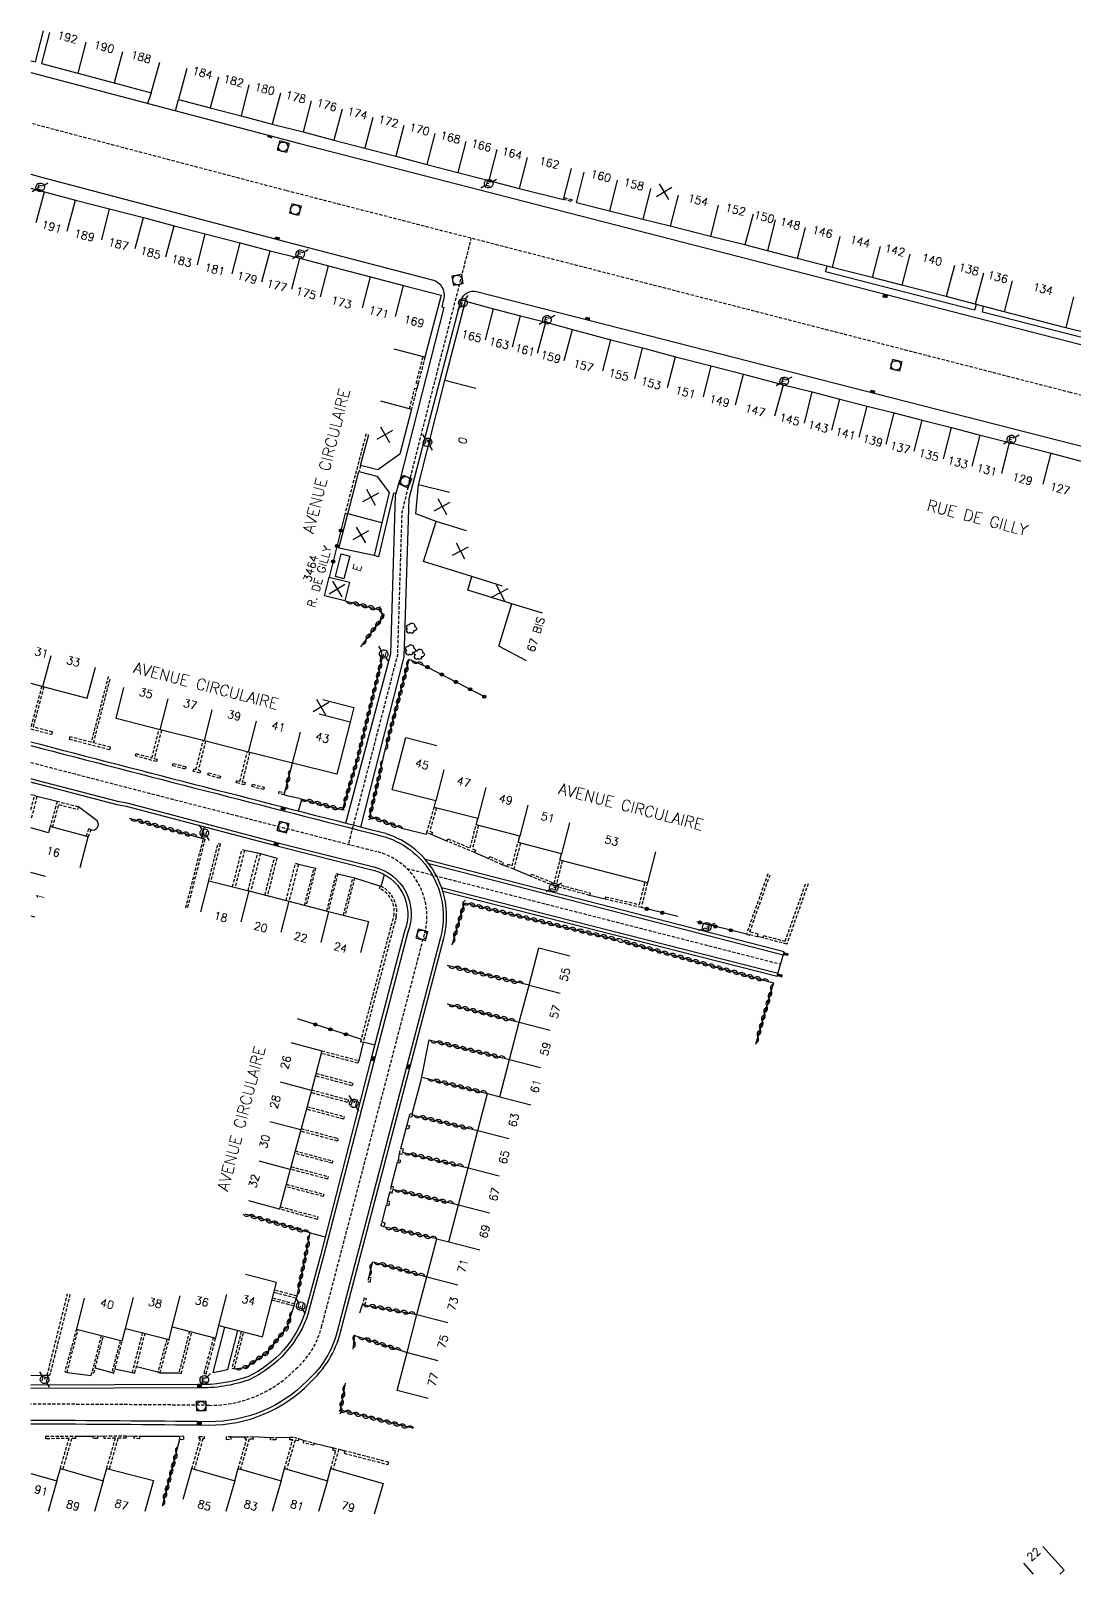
# Model space of a CAD drawing. Header units: millimetres. Extents: x 159999 to 161001, y 122000 to 123000.
# Drawn here: x 160000 to 160163, y 122000 to 122241 of the extents above; entities that cross this region are included whole.
import ezdxf
from ezdxf.enums import TextEntityAlignment as Align

# ---------------------------------------------------------------- set-up
doc = ezdxf.new("R2010")
doc.units = ezdxf.units.MM
doc.linetypes.add('DASHED', pattern=[0.75, 0.5, -0.25])
doc.layers.get('0').update_dxf_attribs({"linetype": 'CONTINUOUS'})
for name, color, linetype in [('W0001', 6, 'DASHED'), ('W0008', 7, 'CONTINUOUS'), ('W0100', 7, 'CONTINUOUS'), ('W0112', 1, 'DASHED'), ('W0300', 7, 'CONTINUOUS'), ('W0310', 3, 'CONTINUOUS'), ('W0322', 7, 'CONTINUOUS'), ('W0334', 7, 'CONTINUOUS'), ('W0400', 7, 'CONTINUOUS'), ('W0420', 7, 'CONTINUOUS'), ('W0471', 7, 'CONTINUOUS'), ('W0984', 7, 'CONTINUOUS'), ('W0989', 7, 'CONTINUOUS'), ('W0991', 7, 'CONTINUOUS'), ('W1102', 7, 'CONTINUOUS')]:
    doc.layers.add(name, color=color, linetype=linetype)
doc.styles.get("Standard").update_dxf_attribs({"font": 'romans.shx', "width": 0.85})

# ---------------------------------------------------------------- blocks, each defined once
blk = doc.blocks.new('t310o')
at = {"color": 0, "linetype": 'Continuous'}
for centre, start, end in [((-0.5, 0.38), 216.8699, 323.1304), ((0.5, -0.37), 36.8699, 143.1303)]:
    blk.add_arc(centre, 0.625, start, end, dxfattribs=at)
blk = doc.blocks.new('t322o')
at = {"color": 0, "linetype": 'Continuous'}
for radius in [0.25, 0.15]:
    blk.add_circle((0, 0), radius, dxfattribs=at)
blk = doc.blocks.new('t991o')
at = {"color": 0, "linetype": 'Continuous'}
for p, q in [((-1, 1), (1, -1)), ((-1, -1), (1, 1))]:
    blk.add_line(p, q, dxfattribs=at)
blk = doc.blocks.new('T471')
for p, q in [((-0.333334, 0.333334), (-0.333334, -0.333334)), ((-0.333334, 0.333334), (0.333334, 0.333334)), ((-0.333334, 0), (0, 0)), ((0.500001, 0.500001), (1.000002, 1.000002)), ((-0.500001, -0.500001), (-1.000002, -1.000002)), ((-0.333334, -0.333334), (0.333334, -0.333334))]:
    blk.add_line(p, q)
blk.add_ellipse((0, 0), major_axis=(0.471405, 0.471405), ratio=1, start_param=5.4977871438, end_param=11.780972451)
blk = doc.blocks.new('T400')
for p, q in [((-0.15, 0.3), (0.15, 0.3)), ((-0.15, -0.25), (-0.15, 0.3)), ((-0.15, 0.15), (0.15, 0.15)), ((-0.15, 0), (0.15, 0)), ((0.15, 0.3), (0.15, -0.25)), ((-0.15, -0.15), (0.15, -0.15)), ((-0.15, -0.25), (-0.15, -0.3)), ((-0.15, -0.3), (0.15, -0.3)), ((0.15, -0.3), (0.15, -0.25))]:
    blk.add_line(p, q)
blk = doc.blocks.new('T420')
for p, q in [((0.75, 0.75), (-0.75, 0.75)), ((-0.75, 0.75), (-0.75, -0.75)), ((0.75, 0.75), (0.75, -0.75)), ((0.75, -0.75), (-0.75, -0.75))]:
    blk.add_line(p, q)
blk.add_ellipse((0, 0), major_axis=(-0.53, 0.53), ratio=1, start_param=3.926991, end_param=10.210176)
blk = doc.blocks.new('T300')
for p, q in [((-0.8, 0.51), (-0.86, 0.34)), ((-0.86, 0.34), (-0.86, 0.17)), ((-0.86, 0.17), (-0.74, 0.06)), ((-0.69, 0.63), (-0.8, 0.51)), ((-0.8, -0.06), (-0.74, 0.06)), ((-0.74, 0.06), (-0.69, 0.11)), ((-0.57, 0.69), (-0.69, 0.63)), ((-0.46, 0.69), (-0.57, 0.69)), ((-0.29, 0.63), (-0.46, 0.69)), ((-0.29, 0.63), (-0.17, 0.74)), ((-0.23, 0.57), (-0.29, 0.63)), ((-0.17, 0.74), (-0.06, 0.8)), ((-0.06, 0.8), (0.06, 0.8)), ((0.06, 0.8), (0.23, 0.74)), ((0.23, 0.74), (0.34, 0.63)), ((0.34, 0.63), (0.4, 0.51)), ((0.46, 0.46), (0.34, 0.46)), ((0.4, 0.51), (0.4, 0.46)), ((0.57, 0.4), (0.46, 0.46)), ((0.57, 0.4), (0.69, 0.29)), ((0.69, 0.29), (0.74, 0.17)), ((0.74, 0.06), (0.69, -0.17)), ((0.74, 0.17), (0.74, 0.06)), ((-0.8, -0.17), (-0.8, -0.06)), ((-0.8, -0.23), (-0.8, -0.17)), ((-0.74, -0.34), (-0.8, -0.23)), ((-0.69, -0.4), (-0.74, -0.34)), ((-0.51, -0.46), (-0.69, -0.4)), ((-0.4, -0.46), (-0.51, -0.46)), ((-0.4, -0.46), (-0.34, -0.46)), ((-0.34, -0.46), (-0.34, -0.4)), ((-0.34, -0.51), (-0.34, -0.46)), ((-0.29, -0.63), (-0.34, -0.51)), ((-0.17, -0.74), (-0.29, -0.63)), ((-0.06, -0.8), (-0.17, -0.74)), ((0.06, -0.8), (-0.06, -0.8)), ((0.17, -0.74), (0.06, -0.8)), ((0.23, -0.69), (0.17, -0.74)), ((0.29, -0.46), (0.23, -0.46)), ((0.29, -0.63), (0.23, -0.69)), ((0.46, -0.4), (0.29, -0.46)), ((0.34, -0.51), (0.29, -0.63)), ((0.34, -0.51), (0.34, -0.46)), ((0.57, -0.34), (0.46, -0.4)), ((0.63, -0.29), (0.57, -0.34)), ((0.69, -0.17), (0.63, -0.29))]:
    blk.add_line(p, q)

msp = doc.modelspace()

# ---------------------------------------------------------------- linework, layer by layer
at = {"layer": 'W0001'}
for points in [[(160559.73, 122000), (160538.55, 122030.85, 0.083942), (160485.17, 122085.96, 0.102373), (160423.62, 122116.3), (160381.64, 122127.2), (160319.08, 122144.5), (160270.88, 122156.8, -0.101649), (160261.67, 122161.12, 0.098379), (160252.46, 122165.51), (160241.29, 122168.35, 0.095436), (160231.1, 122168.95, -0.0979), (160220.91, 122169.6), (160162.45, 122184.55), (160039.89, 122216.09), (160000, 122226.59)], [(160000, 122026.55, -0.001812), (160027.85, 122026.36, 0.204853), (160041.42, 122032.05, 0.149758), (160045.42, 122038.55), (160061.55, 122100.09, 0.41543), (160054.05, 122112.87, -0.001216), (160000, 122126.78, -0.000492)]]:
    msp.add_lwpolyline(points, format="xyb", dxfattribs=at)
at = {"layer": 'W0001', "flags": 128}
for points in [[(160059.12, 122170.52), (160065.98, 122197.47), (160068.83, 122208.64)], [(160059.12, 122170.52), (160057.97, 122165.82), (160057.28, 122143.54), (160049.61, 122114)], [(160058.74, 122110.23), (160117.17, 122095.28)]]:
    msp.add_lwpolyline(points, dxfattribs=at)
at = {"layer": 'W0008'}
for points in [[(160000, 122234.53), (160041.82, 122223.52), (160172.38, 122189.93), (160172.28, 122189.62), (160181.43, 122187.25), (160210.34, 122179.93), (160210.41, 122180.21), (160222.49, 122177.12), (160225.86, 122175.14), (160230.1, 122173.43), (160236.38, 122171.81), (160255.64, 122166.93), (160259.57, 122166.89), (160262.8, 122166.82), (160303.65, 122156.36), (160326.45, 122150.52, 0.157422), (160329.96, 122151.42), (160341.46, 122161.06), (160368.09, 122181.9, -0.035226), (160374.34, 122185.71, 0.043465), (160407.55, 122203.55, 0.105422), (160418.53, 122214.88), (160431.41, 122234.2), (160435.31, 122240.08)], [(160000, 122218.64), (160001.66, 122218.2), (160039.96, 122208.11), (160062.71, 122202.16, -0.425369), (160064.48, 122199.1), (160064.2, 122197.93), (160064.52, 122197.85), (160057.66, 122170.89)], [(160067.9, 122198.83), (160067.28, 122198.98, -0.39772), (160069.65, 122200.36), (160087.6, 122195.77), (160136.9, 122183.15), (160188.67, 122169.92), (160198.81, 122167.31), (160228.28, 122159.81), (160235.46, 122159.76), (160258.88, 122153.57), (160262.39, 122151.88), (160265.44, 122150.31), (160317.18, 122137.07, -0.335966), (160319.02, 122132.83), (160319.11, 122129, -0.116248), (160316.82, 122117.27), (160309.61, 122104.04)], [(160000, 122129.42, 0.001231), (160054.68, 122115.34, -0.415512), (160064.02, 122099.44), (160047.89, 122037.9, -0.148024), (160043.19, 122030.21, -0.203683), (160027.83, 122023.81, 0.001812), (160000, 122024, -0.001886)], [(160000, 122124.26, -0.02297), (160000.66, 122124.07), (160013.53, 122120.74)], [(160013.53, 122120.74), (160015, 122120.45), (160038.79, 122114.19), (160053.61, 122110.47, -0.453837), (160058.9, 122100.26), (160053.54, 122079.81), (160045.74, 122049.65), (160043.36, 122040.78, -0.208585), (160034.09, 122030.36, -0.09107), (160026.09, 122029.08), (160000, 122028.98)]]:
    msp.add_lwpolyline(points, format="xyb", dxfattribs=at)
for points in [[(160051.56, 122116.67), (160058.33, 122143.29), (160059.1, 122168.02), (160067.21, 122198.88)], [(160049.2, 122117.27), (160056.23, 122143.78), (160056.98, 122168.49), (160057.66, 122170.89)], [(160117.58, 122096.68), (160062.19, 122110.94)], [(160064.19, 122107.24), (160116.76, 122093.87)]]:
    msp.add_lwpolyline(points, dxfattribs=at)
at = {"layer": 'W0100'}
for points in [[(160000, 122236.39), (160000.72, 122236.21), (160001.98, 122241.05)], [(160002.92, 122240.79), (160001.64, 122235.96), (160007.32, 122234.46), (160013.02, 122232.95), (160018.81, 122231.35), (160020.14, 122236.16)], [(160024.36, 122235.15), (160023.07, 122230.32), (160028.02, 122229), (160032.85, 122227.78), (160037.72, 122226.48), (160042.56, 122225.26), (160047.37, 122223.98), (160052.17, 122222.7), (160057.06, 122221.45), (160061.9, 122220.19), (160066.72, 122218.93), (160071.58, 122217.68), (160076.32, 122216.45), (160083.24, 122214.71), (160084.46, 122219.56)], [(160171.44, 122204.49), (160176.27, 122203.21), (160173.24, 122191.7), (160169, 122192.93), (160165.31, 122193.78), (160161.72, 122194.67), (160152.1, 122197.15), (160147.54, 122198.38), (160143.05, 122199.57), (160136.11, 122201.34), (160131.49, 122202.5), (160125.21, 122204.09), (160119.75, 122205.49), (160115.1, 122206.67), (160111.59, 122207.6), (160106.19, 122208.95), (160099.91, 122210.54), (160095.64, 122211.58), (160090.42, 122212.88), (160085.27, 122214.2), (160086.46, 122219)], [(160000, 122216.49), (160002.11, 122215.92), (160006.99, 122214.61), (160012.29, 122213.27), (160017.59, 122211.87), (160022.4, 122210.6), (160027.26, 122209.35), (160032.73, 122207.95), (160037.41, 122206.7), (160042.01, 122205.52), (160046.52, 122204.32), (160053.09, 122202.62), (160058.23, 122201.27), (160064.1, 122199.74), (160061.59, 122190.06), (160056.75, 122191.32)], [(160065.43, 122168.92), (160060.58, 122170.15), (160064.7, 122186.43), (160067.9, 122198.83), (160072.3, 122197.64), (160076.5, 122196.56), (160080.46, 122195.53), (160084.64, 122194.38), (160090.64, 122192.79), (160095.58, 122191.55), (160100.76, 122190.15), (160106.32, 122188.75), (160111.36, 122187.45), (160117.59, 122185.75), (160122.07, 122184.65), (160126.43, 122183.53), (160130.67, 122182.43), (160134.9, 122181.36), (160139.26, 122180.23), (160143.85, 122179.07), (160148.33, 122177.92), (160152.95, 122176.73), (160159.42, 122175.08), (160164.72, 122173.69)], [(160054.64, 122183.24), (160059.48, 122181.98), (160057.64, 122174.92)], [(160057.64, 122174.92), (160054.2, 122172.47), (160051.52, 122173.18), (160052.8, 122178.01)], [(160077.46, 122142.63), (160073.11, 122144.94), (160075.17, 122151.56), (160068.26, 122153.7), (160068.91, 122155.82), (160061.38, 122158.16), (160063.32, 122164.43), (160060.14, 122165.6), (160060.58, 122170.15)], [(160000, 122139.15), (160001.88, 122138.65), (160008.8, 122136.81), (160010.08, 122141.64)], [(160045.64, 122136.6), (160050.48, 122135.34), (160049.89, 122133.07), (160047.81, 122124.93), (160040.91, 122126.67), (160034.02, 122128.41), (160027.12, 122130.14), (160020.22, 122131.88), (160013.33, 122133.62), (160014.55, 122138.47)], [(160097.6, 122112.8), (160096.35, 122107.96), (160082.68, 122111.49), (160082.94, 122112.49), (160076.13, 122114.25), (160076.39, 122115.25), (160069.58, 122117.01), (160069.83, 122118), (160063.02, 122119.76), (160063.28, 122120.76), (160056.47, 122122.52), (160058.58, 122130.66), (160063.42, 122129.4)], [(160007.7, 122110.35), (160008.98, 122115.18), (160003.03, 122116.77), (160002.78, 122115.81), (160000, 122116.54)], [(160026.56, 122103.47), (160027.8, 122108.31), (160034.04, 122106.72), (160040.29, 122105.12), (160046.53, 122103.52), (160052.77, 122101.93), (160051.53, 122097.08)], [(160062.07, 122027.43), (160057.24, 122028.69), (160058.78, 122034.62), (160060.33, 122040.54), (160061.88, 122046.46), (160063.42, 122052.39), (160065.32, 122051.89), (160066.83, 122057.69), (160068.34, 122063.48), (160069.86, 122069.28), (160071.37, 122075.07), (160073.3, 122074.57), (160074.81, 122080.38), (160076.33, 122086.2), (160077.85, 122092.01), (160079.37, 122097.83), (160084.21, 122096.56)], [(160040.65, 122083.03), (160045.48, 122081.74), (160043.83, 122075.56), (160042.18, 122069.38), (160040.53, 122063.2), (160038.88, 122057.02), (160034.05, 122058.31)], [(160008.34, 122043.11), (160007.11, 122038.27), (160014.29, 122036.44), (160014.79, 122038.39), (160021.59, 122036.65), (160022.09, 122038.61), (160028.9, 122036.87), (160029.4, 122038.82), (160036.21, 122037.08), (160038.38, 122045.55), (160033.54, 122046.79)], [(160000, 122015.74), (160004.08, 122014.57), (160004.62, 122016.49), (160011.31, 122014.58), (160011.86, 122016.49), (160019.19, 122014.6), (160017.82, 122009.8)], [(160023.79, 122011.7), (160025.17, 122016.5), (160031.85, 122014.59), (160032.4, 122016.51), (160039.09, 122014.59), (160039.64, 122016.51), (160046.33, 122014.59), (160046.87, 122016.51), (160055.03, 122014.18), (160053.66, 122009.37)]]:
    msp.add_lwpolyline(points, dxfattribs=at)
for points in [[(160049.53, 122165.61), (160051.27, 122172.22), (160054.08, 122171.48), (160056.01, 122168.94), (160054.87, 122164.21), (160053.64, 122159.12), (160048.13, 122160.26)], [(160047.59, 122155.84), (160048.49, 122159.35), (160049.82, 122158.98), (160048.92, 122155.46)], [(160046.64, 122155.73), (160049.78, 122154.96), (160049.06, 122152.01), (160045.91, 122152.78)]]:
    msp.add_lwpolyline(points, close=True, dxfattribs=at)
at = {"layer": 'W0100', "flags": 128}
msp.add_lwpolyline([(160160.79, 122000), (160161.47, 122000.61), (160158.14, 122004.34)], dxfattribs=at)
at = {"layer": 'W0112'}
msp.add_line((160051.52, 122173.18), (160051.27, 122172.22), dxfattribs=at)
for points in [[(160083.32, 122215), (160084.53, 122214.7), (160084.45, 122214.41), (160083.24, 122214.71)], [(160061.59, 122190.06), (160060.51, 122185.96), (160060.22, 122186.03), (160061.3, 122190.14)], [(160059.19, 122182.05), (160060.01, 122185.25), (160060.3, 122185.17), (160059.48, 122181.98)], [(160052.38, 122178.12), (160049.11, 122165.72), (160049.53, 122165.61)], [(160001.7, 122138.69), (160000.03, 122132.4), (160000, 122132.41)], [(160000, 122132.01), (160003.28, 122131.17), (160003.37, 122131.54), (160000.4, 122132.31), (160002.07, 122138.6)], [(160012.09, 122140.21), (160009.43, 122129.93), (160006.1, 122130.8), (160006, 122130.43), (160012.35, 122128.79), (160012.44, 122129.15), (160009.8, 122129.84), (160012.43, 122139.98)], [(160020.41, 122131.84), (160019.29, 122127.39), (160019.72, 122127.27), (160019.62, 122126.91), (160016.36, 122127.79), (160016.46, 122128.16), (160018.92, 122127.49), (160020.04, 122131.93)], [(160027.3, 122130.1), (160026.16, 122125.58), (160026.51, 122125.48), (160026.4, 122125.11), (160025.39, 122125.4), (160025.5, 122125.77), (160025.8, 122125.68), (160026.94, 122130.19)], [(160034.2, 122128.36), (160033.04, 122123.76), (160033.47, 122123.65), (160033.37, 122123.28), (160032.1, 122123.61), (160032.2, 122123.98), (160032.67, 122123.86), (160033.83, 122128.45)], [(160000, 122119.43), (160000.6, 122121.6), (160000.96, 122121.46), (160000, 122117.79)], [(160039.56, 122121.71), (160038.73, 122121.87), (160038.8, 122122.24), (160039.66, 122122.08)], [(160003.4, 122116.67), (160004.37, 122120.2), (160007.33, 122119.45), (160007.42, 122119.82), (160004.1, 122120.66), (160003.03, 122116.77)], [(160063.39, 122119.67), (160062.33, 122116.04), (160062.75, 122115.85), (160062.6, 122115.5), (160061.87, 122115.82), (160063.02, 122119.76)], [(160008.98, 122115.18), (160009.4, 122116.27), (160009.05, 122116.4), (160008.63, 122115.32)], [(160069.94, 122116.91), (160069, 122113.28), (160069.48, 122113.08), (160069.33, 122112.73), (160065.02, 122114.5), (160065.17, 122114.85), (160068.65, 122113.42), (160069.58, 122117.01)], [(160024.21, 122104.07), (160026.97, 122114.88), (160027.21, 122114.79), (160024.45, 122104.01)], [(160027.8, 122108.31), (160029.26, 122114.12), (160029.6, 122114.06), (160028.11, 122108.23)], [(160076.5, 122114.15), (160075.46, 122110.13), (160074.38, 122110.53), (160074.51, 122110.89), (160075.19, 122110.63), (160076.13, 122114.25)], [(160031.51, 122107.36), (160033, 122113.17), (160033.4, 122113.08), (160031.91, 122107.26)], [(160033.94, 122106.74), (160035.45, 122112.66), (160035.88, 122112.56), (160034.36, 122106.64)], [(160036.58, 122106.07), (160038.08, 122111.95), (160038.46, 122111.85), (160036.95, 122105.97)], [(160083.05, 122111.39), (160082.12, 122107.8), (160087.39, 122106.39), (160087.29, 122106.02), (160081.85, 122107.48), (160078.07, 122109), (160078.21, 122109.35), (160081.76, 122107.93), (160082.68, 122111.49)], [(160039.88, 122105.22), (160041.37, 122111.05), (160041.81, 122110.88), (160040.34, 122105.11)], [(160042.78, 122104.48), (160044.27, 122110.31), (160044.5, 122110.27), (160043.01, 122104.42)], [(160046.25, 122103.59), (160047.74, 122109.41), (160047.96, 122109.38), (160046.46, 122103.54)], [(160115.16, 122109.37), (160111.81, 122099.95), (160112.33, 122099.76), (160112.35, 122099.92), (160113.57, 122099.58), (160113.67, 122099.95), (160112.34, 122100.31), (160115.52, 122109.24)], [(160048.85, 122102.93), (160050.36, 122108.82), (160050.6, 122108.75), (160049.09, 122102.87)], [(160096.35, 122107.96), (160095.38, 122104.12), (160089.74, 122105.42), (160089.83, 122105.79), (160095.1, 122104.57), (160095.98, 122108.05)], [(160121.46, 122107.83), (160118.12, 122098.4), (160114.42, 122099.37), (160114.52, 122099.74), (160117.88, 122098.86), (160121.11, 122107.95)], [(160045.48, 122081.74), (160051.24, 122080.22), (160051.11, 122079.8), (160045.37, 122081.33)], [(160044.55, 122078.23), (160050.31, 122076.69), (160050.18, 122076.28), (160044.43, 122077.82)], [(160043.85, 122075.63), (160049.63, 122074.08), (160049.49, 122073.67), (160043.74, 122075.21)], [(160043.15, 122073.03), (160048.95, 122071.48), (160048.84, 122071.07), (160043.05, 122072.62)], [(160042.24, 122069.59), (160047.97, 122068.06), (160047.91, 122067.64), (160042.13, 122069.19)], [(160041.31, 122066.11), (160047.15, 122064.54), (160047.07, 122064.18), (160041.21, 122065.75)], [(160040.65, 122063.65), (160046.47, 122062.1), (160046.36, 122061.7), (160040.54, 122063.25)], [(160039.92, 122060.9), (160045.78, 122059.34), (160045.67, 122058.98), (160039.82, 122060.54)], [(160038.98, 122057.39), (160044.87, 122055.81), (160044.76, 122055.4), (160038.88, 122057.02)], [(160037.99, 122044.03), (160041.49, 122043.13), (160041.6, 122043.44), (160038.07, 122044.34)], [(160006.11, 122043.69), (160002.94, 122031.03), (160002.55, 122031.04), (160005.74, 122043.78)], [(160037.68, 122042.82), (160041.15, 122041.93), (160041.22, 122042.21), (160037.75, 122043.1)], [(160052.19, 122042.07), (160052.44, 122042.98), (160052.07, 122043.08), (160051.82, 122042.14)], [(160007.11, 122038.27), (160005.3, 122031.59), (160005.66, 122031.5), (160007.38, 122038.2)], [(160011.01, 122037.27), (160009.54, 122031.5), (160009.86, 122031.42), (160011.33, 122037.19)], [(160017.43, 122037.72), (160015.84, 122031.51), (160016.25, 122031.4), (160017.84, 122037.61)], [(160021.25, 122036.74), (160019.84, 122031.53), (160020.18, 122031.45), (160021.59, 122036.65)], [(160024.78, 122037.92), (160023.13, 122031.45), (160023.51, 122031.34), (160025.17, 122037.82)], [(160028.53, 122036.96), (160027.04, 122031.38), (160027.39, 122031.24), (160028.9, 122036.87)], [(160032.89, 122037.93), (160031.42, 122032.17), (160031.79, 122032.08), (160033.26, 122037.84)], [(160013.98, 122036.51), (160012.65, 122031.5), (160012.96, 122031.4), (160014.29, 122036.44)], [(160004.62, 122016.49), (160005.97, 122021.18), (160002.36, 122021.15), (160002.35, 122021.53), (160006.96, 122021.57), (160006.96, 122021.19), (160006.36, 122021.19), (160004.99, 122016.39)], [(160011.86, 122016.49), (160013.21, 122021.22), (160011.45, 122021.19), (160011.45, 122021.57), (160014.85, 122021.62), (160014.86, 122021.24), (160013.61, 122021.22), (160012.23, 122016.4)], [(160025.17, 122016.5), (160026.49, 122021.12), (160026.3, 122021.12), (160026.3, 122021.5), (160027.09, 122021.5), (160027.09, 122021.12), (160026.88, 122021.12), (160025.53, 122016.4)], [(160032.4, 122016.51), (160033.71, 122021.07), (160033.5, 122021.06), (160033.49, 122021.44), (160034.71, 122021.48), (160034.72, 122021.1), (160034.11, 122021.08), (160032.77, 122016.4)], [(160039.64, 122016.51), (160040.92, 122020.99), (160040.47, 122021), (160040.47, 122021.38), (160041.15, 122021.37), (160041.86, 122021.16), (160041.75, 122020.8), (160041.3, 122020.93), (160040, 122016.4)], [(160046.87, 122016.51), (160047.65, 122019.23), (160047.19, 122019.34), (160047.29, 122019.71), (160048.12, 122019.5), (160047.24, 122016.41)], [(160048.02, 122019.13), (160048.03, 122019.13)]]:
    msp.add_lwpolyline(points, dxfattribs=at)
for points in [[(160024.12, 122125.74), (160022.16, 122126.26), (160022.26, 122126.63), (160024.22, 122126.11)], [(160029.53, 122124.27), (160027.65, 122124.82), (160027.76, 122125.18), (160029.64, 122124.63)], [(160036.38, 122122.53), (160034.53, 122123), (160034.63, 122123.37), (160036.47, 122122.9)], [(160073.67, 122110.79), (160071.58, 122111.72), (160071.74, 122112.07), (160073.83, 122111.13)], [(160059.11, 122071.42), (160059.27, 122071.97), (160059.64, 122071.87), (160059.48, 122071.31)], [(160058.64, 122069.59), (160058.78, 122070.11), (160059.15, 122070.01), (160059.01, 122069.5)], [(160057.6, 122065.66), (160057.82, 122066.5), (160058.19, 122066.41), (160057.97, 122065.56)], [(160057.66, 122064.22), (160057.79, 122064.6), (160057.43, 122064.72), (160057.3, 122064.34)], [(160056.45, 122059.51), (160056.66, 122060.49), (160056.29, 122060.57), (160056.08, 122059.6)], [(160055.96, 122057.56), (160056.12, 122058.15), (160055.75, 122058.25), (160055.59, 122057.66)], [(160055.3, 122054.88), (160055.17, 122054.26), (160054.76, 122054.39), (160054.89, 122055.01)], [(160052.79, 122046.35), (160052.64, 122045.71), (160053.01, 122045.62), (160053.16, 122046.26)], [(160010.41, 122021.2), (160009.72, 122021.19), (160009.72, 122021.57), (160010.4, 122021.58)], [(160016.99, 122021.15), (160016.13, 122021.17), (160016.14, 122021.55), (160017, 122021.53)], [(160023.92, 122021.52), (160023.23, 122021.53), (160023.23, 122021.06), (160023.91, 122021.05)], [(160031.31, 122021.44), (160030.51, 122021.43), (160030.52, 122021.05), (160031.31, 122021.06)], [(160038.28, 122020.96), (160037.45, 122020.98), (160037.46, 122021.36), (160038.29, 122021.34)], [(160042.68, 122020.89), (160044.28, 122020.48), (160044.19, 122020.12), (160042.58, 122020.52)], [(160055.91, 122017.48), (160049.07, 122019.25), (160048.97, 122018.88), (160055.82, 122017.11)]]:
    msp.add_lwpolyline(points, close=True, dxfattribs=at)
msp.add_lwpolyline([(160051.54, 122083.14), (160056.73, 122102.79, 0.343748), (160054.48, 122107.1), (160054.64, 122107.45, -0.34471), (160057.1, 122102.7), (160051.91, 122083.04)], format="xyb", close=True, dxfattribs=at)
at = {"layer": 'W0310'}
for points in [[(160049.06, 122152.01), (160054.71, 122150.58), (160054.93, 122149.42), (160051.5, 122144.85)], [(160041.97, 122121.17), (160048.69, 122119.38), (160051.01, 122127.15), (160055.03, 122143.57)], [(160055.33, 122128.55), (160059.13, 122142.92), (160061.99, 122141.67)], [(160040.23, 122121.53), (160039.56, 122121.71), (160040.91, 122126.67)], [(160058.2, 122116.4), (160052.96, 122118.37), (160055.07, 122127.34)], [(160000.6, 122121.6), (160000, 122121.71)], [(160015.35, 122118.08), (160026.71, 122114.97), (160026.97, 122114.88)], [(160065.82, 122098.29), (160067.76, 122104.83), (160091.65, 122099.09)], [(160092.63, 122098.82), (160116.03, 122092.35), (160113.25, 122082.75)], [(160077.85, 122092.01), (160065.06, 122095.05)], [(160065.03, 122089.1), (160076.33, 122086.2)], [(160062.22, 122083.43), (160074.81, 122080.38)], [(160061.1, 122077.63), (160071.37, 122075.07)], [(160059.6, 122071.72), (160069.86, 122069.28)], [(160058.07, 122065.93), (160068.34, 122063.48)], [(160056.58, 122060.13), (160066.83, 122057.69)], [(160041.6, 122043.44), (160043.67, 122053.29), (160033.49, 122056.21)], [(160063.42, 122052.39), (160055.17, 122054.26)], [(160052.79, 122046.35), (160053.42, 122048.8), (160061.88, 122046.46)], [(160031.79, 122032.08), (160033.54, 122032.29), (160036.92, 122034.62), (160040.03, 122038.55), (160041.15, 122041.93)], [(160051.42, 122040.83), (160051.82, 122042.14), (160060.33, 122040.54)], [(160050.37, 122035.13), (160050.63, 122037.26), (160058.78, 122034.62)], [(160000, 122031.09), (160002.55, 122031.04)], [(160059.62, 122022.81), (160048.38, 122025.62), (160049.15, 122029.85)], [(160020.56, 122010.67), (160023.29, 122021.06)]]:
    msp.add_lwpolyline(points, dxfattribs=at)
at = {"layer": 'W0322'}
for points in [[(160049.11, 122165.72), (160046.64, 122155.73)], [(160061.99, 122141.67), (160071.13, 122136.9)], [(160101.1, 122102.7), (160095.38, 122104.12)], [(160111.81, 122099.95), (160104.07, 122101.9)], [(160051.59, 122083.56), (160041.65, 122086.75)]]:
    msp.add_lwpolyline(points, dxfattribs=at)
at = {"layer": 'W0334'}
msp.add_line((160019.84, 122031.53), (160016.5, 122032.39), dxfattribs=at)
for points in [[(160018.81, 122231.35), (160018.25, 122229.72)], [(160022.62, 122228.57), (160023.07, 122230.32)], [(160147.73, 122198.33), (160147.47, 122197.44), (160124.19, 122203.39), (160124.42, 122204.29)], [(160172.98, 122190.91), (160148.7, 122197.1), (160148.86, 122198.03)], [(160060.51, 122185.96), (160060.3, 122185.17)], [(160057.02, 122168.76), (160056.65, 122168.82), (160054.3, 122158.89), (160053.64, 122159.12)], [(160055.07, 122127.34), (160055.33, 122128.55)], [(160004.1, 122120.66), (160000.96, 122121.46)], [(160041.97, 122121.17), (160040.23, 122121.53)], [(160042.33, 122121.08), (160041.79, 122119.16)], [(160026.71, 122114.97), (160027.11, 122116.72)], [(160061.87, 122115.82), (160061.79, 122115.51), (160058.2, 122116.4)], [(160065.02, 122114.5), (160062.6, 122115.5)], [(160033.4, 122113.08), (160035.45, 122112.66)], [(160035.88, 122112.56), (160038.08, 122111.95)], [(160071.58, 122111.72), (160069.33, 122112.73)], [(160041.81, 122110.88), (160044.27, 122110.31)], [(160047.96, 122109.38), (160050.36, 122108.82)], [(160054.72, 122107.41), (160055.25, 122109.28)], [(160074.38, 122110.53), (160073.67, 122110.79)], [(160078.07, 122109), (160075.46, 122110.13)], [(160050.6, 122108.75), (160054.64, 122107.45)], [(160089.74, 122105.42), (160087.29, 122106.02)], [(160114.42, 122099.37), (160113.57, 122099.58)], [(160116.62, 122093.41), (160117.72, 122097.18)], [(160051.91, 122083.04), (160051.24, 122080.22)], [(160053.74, 122082.62), (160051.92, 122083.1)], [(160059.61, 122071.88), (160061, 122077.13), (160062.22, 122083.43)], [(160058.78, 122070.11), (160059.11, 122071.42)], [(160057.82, 122066.5), (160058.64, 122069.59)], [(160057.43, 122064.72), (160057.6, 122065.66)], [(160056.29, 122060.57), (160057.3, 122064.34)], [(160055.75, 122058.25), (160056.08, 122059.6)], [(160054.89, 122055.01), (160055.59, 122057.66)], [(160043.67, 122053.29), (160045.99, 122052.69)], [(160041.22, 122042.21), (160041.49, 122043.13)], [(160030.27, 122038.6), (160028.46, 122031.49), (160030.78, 122031.96), (160032.34, 122038.07)], [(160010.06, 122032.23), (160012.65, 122031.5)], [(160013.14, 122032.07), (160015.84, 122031.51)], [(160005.66, 122031.5), (160009.44, 122031.01), (160009.54, 122031.5)], [(160020.18, 122031.45), (160023.13, 122031.45)], [(160006.96, 122021.57), (160009.72, 122021.57)], [(160010.4, 122021.58), (160011.45, 122021.57)], [(160014.85, 122021.62), (160016.14, 122021.55)], [(160017, 122021.53), (160023.23, 122021.53)], [(160031.31, 122021.44), (160033.49, 122021.44)], [(160034.71, 122021.48), (160037.46, 122021.36)], [(160038.29, 122021.34), (160040.47, 122021.38)], [(160041.86, 122021.16), (160042.68, 122020.89)], [(160044.28, 122020.48), (160047.29, 122019.71)], [(160048.12, 122019.5), (160049.07, 122019.25)]]:
    msp.add_lwpolyline(points, dxfattribs=at)
for points in [[(160000, 122023.48, -0.001812), (160027.82, 122023.29, 0.203472), (160043.54, 122029.83, 0.147736), (160048.39, 122037.77), (160064.52, 122099.31, 0.415512), (160054.81, 122115.84, -0.001234), (160000, 122129.95, -0.000492)], [(160000, 122123.73, -0.019123), (160000.51, 122123.57), (160013.41, 122120.23)], [(160013.41, 122120.23), (160014.89, 122119.94), (160038.66, 122113.69), (160053.49, 122109.97, -0.455176), (160058.4, 122100.42), (160053.04, 122079.94), (160045.24, 122049.78), (160042.86, 122040.93, -0.208006), (160033.9, 122030.84, -0.090872), (160026.09, 122029.6), (160000, 122029.5)], [(160009.4, 122116.27, 0.768754), (160010.34, 122117.66), (160007.42, 122119.82)]]:
    msp.add_lwpolyline(points, format="xyb", dxfattribs=at)
at = {"layer": 'W0334', "flags": 128}
for points in [[(160117.72, 122097.18), (160061.64, 122111.62)], [(160064.37, 122106.69), (160116.62, 122093.41)]]:
    msp.add_lwpolyline(points, dxfattribs=at)
at = {"layer": 'W1102'}
for p, q in [((160008.59, 122239.3), (160007.32, 122234.46)), ((160014.3, 122237.79), (160013.02, 122232.95)), ((160029.31, 122233.83), (160028.02, 122229)), ((160034.07, 122232.63), (160032.85, 122227.78)), ((160039.01, 122231.31), (160037.72, 122226.48)), ((160043.78, 122230.11), (160042.56, 122225.26)), ((160048.66, 122228.8), (160047.37, 122223.98)), ((160053.46, 122227.53), (160052.17, 122222.7)), ((160058.3, 122226.29), (160057.06, 122221.45)), ((160063.15, 122225.03), (160061.9, 122220.19)), ((160067.98, 122223.77), (160066.72, 122218.93)), ((160072.83, 122222.52), (160071.58, 122217.68)), ((160077.58, 122221.29), (160076.32, 122216.45)), ((160091.62, 122217.73), (160090.42, 122212.88)), ((160000.82, 122211.09), (160002.11, 122215.92)), ((160096.82, 122216.44), (160095.64, 122211.58)), ((160101.13, 122215.39), (160099.91, 122210.54)), ((160005.69, 122209.78), (160006.99, 122214.61)), ((160011.07, 122208.43), (160012.29, 122213.27)), ((160107.41, 122213.8), (160106.19, 122208.95)), ((160016.32, 122207.04), (160017.59, 122211.87)), ((160021.11, 122205.77), (160022.4, 122210.6)), ((160112.88, 122212.44), (160111.59, 122207.6)), ((160116.33, 122211.52), (160115.1, 122206.67)), ((160120.99, 122210.34), (160119.75, 122205.49)), ((160026.02, 122204.5), (160027.26, 122209.35)), ((160031.48, 122203.1), (160032.73, 122207.95)), ((160126.43, 122208.93), (160125.21, 122204.09)), ((160036.12, 122201.87), (160037.41, 122206.7)), ((160040.77, 122200.68), (160042.01, 122205.52)), ((160132.71, 122207.35), (160131.49, 122202.5)), ((160137.34, 122206.18), (160136.11, 122201.34)), ((160045.24, 122199.49), (160046.52, 122204.32)), ((160144.33, 122204.4), (160143.05, 122199.57)), ((160148.84, 122203.21), (160147.54, 122198.38)), ((160051.84, 122197.78), (160053.09, 122202.62)), ((160056.96, 122196.43), (160058.23, 122201.27)), ((160153.35, 122201.99), (160152.1, 122197.15)), ((160162.92, 122199.52), (160161.72, 122194.67)), ((160071.06, 122192.79), (160072.3, 122197.64)), ((160075.26, 122191.72), (160076.5, 122196.56)), ((160079.19, 122190.69), (160080.46, 122195.53)), ((160083.32, 122189.56), (160084.64, 122194.38)), ((160089.36, 122187.96), (160090.64, 122192.79)), ((160094.36, 122186.7), (160095.58, 122191.55)), ((160099.46, 122185.32), (160100.76, 122190.15)), ((160105.09, 122183.9), (160106.32, 122188.75)), ((160069.55, 122185.2), (160064.7, 122186.43)), ((160110.12, 122182.61), (160111.36, 122187.45)), ((160116.27, 122180.93), (160117.59, 122185.75)), ((160120.87, 122179.79), (160122.07, 122184.65)), ((160125.19, 122178.68), (160126.43, 122183.53)), ((160129.42, 122177.59), (160130.67, 122182.43)), ((160133.67, 122176.51), (160134.9, 122181.36)), ((160138.01, 122175.39), (160139.26, 122180.23)), ((160142.62, 122174.22), (160143.85, 122179.07)), ((160147.09, 122173.08), (160148.33, 122177.92)), ((160151.71, 122171.89), (160152.95, 122176.73)), ((160158.19, 122170.24), (160159.42, 122175.08)), ((160054.87, 122164.21), (160049.53, 122165.61)), ((160068.1, 122162.95), (160063.32, 122164.43)), ((160073.69, 122154.33), (160068.91, 122155.82)), ((160079.94, 122150.08), (160075.17, 122151.56)), ((160001.88, 122138.65), (160003.17, 122143.48)), ((160020.22, 122131.88), (160021.45, 122136.73)), ((160027.12, 122130.14), (160028.34, 122134.99)), ((160034.02, 122128.41), (160035.24, 122133.25)), ((160049.89, 122133.07), (160045.05, 122134.32)), ((160040.91, 122126.67), (160042.13, 122131.51)), ((160064.53, 122125.6), (160063.28, 122120.76)), ((160071.09, 122122.84), (160069.83, 122118)), ((160077.64, 122120.09), (160076.39, 122115.25)), ((160084.19, 122117.33), (160082.94, 122112.49)), ((160002.31, 122108.97), (160000, 122109.58)), ((160034.04, 122106.72), (160032.8, 122101.87)), ((160040.29, 122105.12), (160039.05, 122100.28)), ((160000.64, 122102.6), (160000, 122102.77)), ((160046.53, 122103.52), (160045.29, 122098.68)), ((160077.85, 122092.01), (160082.69, 122090.75)), ((160076.33, 122086.2), (160081.17, 122084.94)), ((160074.81, 122080.38), (160079.65, 122079.12)), ((160043.83, 122075.56), (160039, 122076.85)), ((160073.3, 122074.57), (160078.13, 122073.31)), ((160042.18, 122069.38), (160037.35, 122070.67)), ((160069.86, 122069.28), (160074.69, 122068.02)), ((160040.53, 122063.2), (160035.7, 122064.49)), ((160068.34, 122063.48), (160073.18, 122062.22)), ((160066.83, 122057.69), (160071.67, 122056.43)), ((160065.32, 122051.89), (160070.16, 122050.63)), ((160061.88, 122046.46), (160066.71, 122045.2)), ((160014.79, 122038.39), (160016.02, 122043.23)), ((160022.09, 122038.61), (160023.33, 122043.45)), ((160029.4, 122038.82), (160030.64, 122043.67)), ((160060.33, 122040.54), (160065.17, 122039.28)), ((160058.78, 122034.62), (160063.62, 122033.35)), ((160004.08, 122014.57), (160002.7, 122009.77)), ((160011.31, 122014.58), (160009.94, 122009.77)), ((160031.85, 122014.59), (160030.48, 122009.78)), ((160039.09, 122014.59), (160037.71, 122009.78)), ((160046.33, 122014.59), (160044.95, 122009.79))]:
    msp.add_line(p, q, dxfattribs=at)
at = {"layer": 'W1102', "flags": 128}
msp.add_lwpolyline([(160156.7, 122000), (160155.17, 122001.69)], dxfattribs=at)

# ---------------------------------------------------------------- block references
at = {"layer": 'W0300', "rotation": 75.1909589473595}
for p in [(160059.49, 122147.79), (160059.34, 122144.4), (160060.71, 122143.72)]:
    msp.add_blockref('T300', p, dxfattribs=at)
at = {"layer": 'W0310'}
for p, rotation in [((160050.27, 122151.7), 345.802869324888), ((160051.48, 122151.39), 345.802869324888), ((160052.69, 122151.09), 345.802869324888), ((160053.9, 122150.78), 345.802869324888), ((160054.64, 122149.03), 233.114666529137), ((160054.79, 122150.17), 281.067817590296), ((160053.14, 122147.03), 233.114666529137), ((160053.89, 122148.03), 233.114666529137), ((160052.39, 122146.03), 233.114666529137), ((160054.72, 122142.34), 76.27438370021304), ((160058.85, 122141.84), 75.1909589473594), ((160060.4, 122142.36), 336.390385632423), ((160054.13, 122139.91), 76.27438370021304), ((160054.43, 122141.13), 76.27438370021304), ((160058.21, 122139.43), 75.1909589473594), ((160058.53, 122140.64), 75.1909589473594), ((160053.54, 122137.48), 76.27438370021304), ((160053.83, 122138.7), 76.27438370021304), ((160057.57, 122137.01), 75.1909589473594), ((160057.89, 122138.22), 75.1909589473594), ((160052.94, 122135.05), 76.27438370021304), ((160053.24, 122136.27), 76.27438370021304), ((160056.93, 122134.59), 75.1909589473594), ((160057.25, 122135.8), 75.1909589473594), ((160052.35, 122132.63), 76.27438370021304), ((160052.65, 122133.84), 76.27438370021304), ((160056.29, 122132.18), 75.1909589473594), ((160056.61, 122133.38), 75.1909589473594), ((160051.76, 122130.2), 76.27438370021304), ((160052.05, 122131.41), 76.27438370021304), ((160055.65, 122129.76), 75.1909589473594), ((160055.97, 122130.97), 75.1909589473594), ((160051.16, 122127.77), 76.27438370021304), ((160051.46, 122128.98), 76.27438370021304), ((160050.48, 122125.36), 73.3738703782263), ((160050.84, 122126.56), 73.3738703782263), ((160054.5, 122124.91), 76.72819762008466), ((160054.79, 122126.13), 76.72819762008466), ((160040.04, 122123.46), 74.78301712896335), ((160040.37, 122124.66), 74.78301712896335), ((160049.77, 122122.97), 73.3738703782263), ((160050.12, 122124.17), 73.3738703782263), ((160053.92, 122122.48), 76.72819762008466), ((160054.21, 122123.69), 76.72819762008466), ((160043.18, 122120.85), 165.0415705060598), ((160044.39, 122120.53), 165.0415705060598), ((160049.05, 122120.57), 73.3738703782263), ((160049.41, 122121.77), 73.3738703782263), ((160053.35, 122120.04), 76.72819762008466), ((160053.64, 122121.26), 76.72819762008466), ((160045.6, 122120.2), 165.0415705060598), ((160046.8, 122119.88), 165.0415705060598), ((160048.01, 122119.56), 165.0415705060598), ((160053.06, 122118.83), 76.72819762008466), ((160053.69, 122118.1), 159.3850984921222), ((160016.55, 122117.75), 344.698782778802), ((160017.76, 122117.42), 344.698782778802), ((160018.96, 122117.09), 344.698782778802), ((160020.17, 122116.76), 344.698782778802), ((160021.38, 122116.43), 344.698782778802), ((160022.58, 122116.1), 344.698782778802), ((160023.79, 122115.77), 344.698782778802), ((160054.86, 122117.66), 159.3850984921222), ((160056.03, 122117.22), 159.3850984921222), ((160057.2, 122116.78), 159.3850984921222), ((160024.99, 122115.44), 344.698782778802), ((160067.24, 122103.08), 73.4369937586656), ((160067.6, 122104.28), 73.4369937586656), ((160068.42, 122104.68), 346.475590681946), ((160069.63, 122104.38), 346.475590681946), ((160070.85, 122104.09), 346.475590681946), ((160072.06, 122103.8), 346.475590681946), ((160066.53, 122100.69), 73.4369937586656), ((160066.88, 122101.88), 73.4369937586656), ((160073.28, 122103.51), 346.475590681946), ((160074.49, 122103.22), 346.475590681946), ((160075.71, 122102.92), 346.475590681946), ((160076.92, 122102.63), 346.475590681946), ((160078.14, 122102.34), 346.475590681946), ((160079.35, 122102.05), 346.475590681946), ((160080.57, 122101.75), 346.475590681946), ((160081.78, 122101.46), 346.475590681946), ((160066.17, 122099.49), 73.4369937586656), ((160083, 122101.17), 346.475590681946), ((160084.21, 122100.88), 346.475590681946), ((160085.43, 122100.58), 346.475590681946), ((160086.65, 122100.29), 346.475590681946), ((160087.86, 122100), 346.475590681946), ((160089.08, 122099.71), 346.475590681946), ((160090.29, 122099.42), 346.475590681946), ((160091.51, 122099.12), 346.475590681946), ((160092.63, 122098.82), 344.558203154301), ((160093.83, 122098.48), 344.558203154301), ((160095.04, 122098.15), 344.558203154301), ((160096.24, 122097.82), 344.558203154301), ((160097.45, 122097.49), 344.558203154301), ((160098.65, 122097.15), 344.558203154301), ((160099.86, 122096.82), 344.558203154301), ((160101.06, 122096.49), 344.558203154301), ((160066.27, 122094.76), 166.6513978893074), ((160067.49, 122094.47), 166.6513978893074), ((160068.71, 122094.18), 166.6513978893074), ((160102.27, 122096.15), 344.558203154301), ((160103.47, 122095.82), 344.558203154301), ((160104.68, 122095.49), 344.558203154301), ((160105.88, 122095.16), 344.558203154301), ((160107.09, 122094.82), 344.558203154301), ((160108.29, 122094.49), 344.558203154301), ((160109.5, 122094.16), 344.558203154301), ((160069.92, 122093.89), 166.6513978893074), ((160071.14, 122093.61), 166.6513978893074), ((160072.36, 122093.32), 166.6513978893074), ((160073.57, 122093.03), 166.6513978893074), ((160074.79, 122092.74), 166.6513978893074), ((160076, 122092.45), 166.6513978893074), ((160110.7, 122093.83), 344.558203154301), ((160111.91, 122093.49), 344.558203154301), ((160113.11, 122093.16), 344.558203154301), ((160114.32, 122092.83), 344.558203154301), ((160115.68, 122091.15), 253.854765579279), ((160114.99, 122088.75), 253.854765579279), ((160115.34, 122089.95), 253.854765579279), ((160066.24, 122088.79), 345.5924981326904), ((160067.45, 122088.48), 345.5924981326904), ((160068.66, 122088.17), 345.5924981326904), ((160069.87, 122087.86), 345.5924981326904), ((160071.08, 122087.55), 345.5924981326904), ((160072.29, 122087.24), 345.5924981326904), ((160073.5, 122086.93), 345.5924981326904), ((160114.29, 122086.35), 253.854765579279), ((160114.64, 122087.55), 253.854765579279), ((160074.71, 122086.61), 345.5924981326904), ((160113.6, 122083.95), 253.854765579279), ((160113.95, 122085.15), 253.854765579279), ((160063.43, 122083.13), 346.4319146582565), ((160064.65, 122082.84), 346.4319146582565), ((160065.86, 122082.55), 346.4319146582565), ((160067.08, 122082.25), 346.4319146582565), ((160068.29, 122081.96), 346.4319146582565), ((160069.51, 122081.67), 346.4319146582565), ((160070.72, 122081.37), 346.4319146582565), ((160071.94, 122081.08), 346.4319146582565), ((160073.15, 122080.79), 346.4319146582565), ((160063.01, 122077.15), 346.027019119735), ((160064.22, 122076.85), 346.027019119735), ((160065.44, 122076.55), 346.027019119735), ((160066.65, 122076.25), 346.027019119735), ((160067.86, 122075.95), 346.027019119735), ((160069.08, 122075.64), 346.027019119735), ((160070.29, 122075.34), 346.027019119735), ((160060.83, 122071.43), 346.6057482052302), ((160062.04, 122071.14), 346.6057482052302), ((160063.26, 122070.85), 346.6057482052302), ((160064.47, 122070.56), 346.6057482052302), ((160065.69, 122070.27), 346.6057482052302), ((160066.91, 122069.98), 346.6057482052302), ((160068.12, 122069.69), 346.6057482052302), ((160059.31, 122065.63), 346.6057482052302), ((160060.53, 122065.35), 346.6057482052302), ((160061.74, 122065.06), 346.6057482052302), ((160062.96, 122064.77), 346.6057482052302), ((160064.18, 122064.48), 346.6057482052302), ((160065.39, 122064.19), 346.6057482052302), ((160066.61, 122063.9), 346.6057482052302), ((160057.8, 122059.84), 346.6057482052302), ((160059.02, 122059.55), 346.6057482052302), ((160060.23, 122059.26), 346.6057482052302), ((160061.45, 122058.97), 346.6057482052302), ((160062.66, 122058.68), 346.6057482052302), ((160063.88, 122058.39), 346.6057482052302), ((160065.1, 122058.1), 346.6057482052302), ((160034.12, 122056.03), 163.957081844069), ((160035.32, 122055.69), 163.957081844069), ((160036.52, 122055.34), 163.957081844069), ((160037.72, 122055), 163.957081844069), ((160038.92, 122054.65), 163.957081844069), ((160040.13, 122054.31), 163.957081844069), ((160041.33, 122053.96), 163.957081844069), ((160042.53, 122053.61), 163.957081844069), ((160056.39, 122053.99), 167.2204842483191), ((160057.6, 122053.71), 167.2204842483191), ((160058.82, 122053.43), 167.2204842483191), ((160060.04, 122053.16), 167.2204842483191), ((160043.14, 122050.78), 78.1687687263716), ((160043.4, 122052), 78.1687687263716), ((160061.26, 122052.88), 167.2204842483191), ((160062.48, 122052.6), 167.2204842483191), ((160042.63, 122048.33), 78.1687687263716), ((160042.88, 122049.55), 78.1687687263716), ((160054.59, 122048.48), 344.5422296369952), ((160055.8, 122048.15), 344.5422296369952), ((160042.11, 122045.88), 78.1687687263716), ((160042.37, 122047.11), 78.1687687263716), ((160053.1, 122047.56), 75.44432468120426), ((160057, 122047.81), 344.5422296369952), ((160058.21, 122047.48), 344.5422296369952), ((160059.41, 122047.15), 344.5422296369952), ((160060.62, 122046.81), 344.5422296369952), ((160041.86, 122044.66), 78.1687687263716), ((160052.93, 122041.93), 349.3691676568649), ((160054.16, 122041.7), 349.3691676568649), ((160055.39, 122041.47), 349.3691676568649), ((160056.62, 122041.24), 349.3691676568649), ((160057.85, 122041.01), 349.3691676568649), ((160040.14, 122038.9), 71.5782801685345), ((160040.54, 122040.09), 71.5782801685345), ((160059.08, 122040.78), 349.3691676568649), ((160037.93, 122035.9), 51.66407665551151), ((160038.7, 122036.88), 51.66407665551151), ((160039.48, 122037.86), 51.66407665551151), ((160050.52, 122036.37), 83.0361271924762), ((160052.15, 122036.76), 342.0519565523114), ((160053.34, 122036.38), 342.0519565523114), ((160035.17, 122033.42), 34.5610668432022), ((160036.2, 122034.13), 34.5610668432022), ((160037.15, 122034.92), 51.66407665551151), ((160054.53, 122035.99), 342.0519565523114), ((160055.72, 122035.61), 342.0519565523114), ((160056.91, 122035.22), 342.0519565523114), ((160033.03, 122032.23), 7.067579607799668), ((160034.14, 122032.71), 34.5610668432022), ((160048.91, 122028.53), 79.768055099255), ((160048.47, 122026.07), 79.768055099255), ((160048.69, 122027.3), 79.768055099255), ((160049.15, 122025.42), 165.975263083114), ((160050.36, 122025.12), 165.975263083114), ((160051.58, 122024.82), 165.975263083114), ((160052.79, 122024.51), 165.975263083114), ((160054, 122024.21), 165.975263083114), ((160055.21, 122023.91), 165.975263083114), ((160056.43, 122023.61), 165.975263083114), ((160057.64, 122023.3), 165.975263083114), ((160058.85, 122023), 165.975263083114), ((160022.73, 122018.92), 75.2852374446435), ((160022.09, 122016.5), 75.2852374446435), ((160022.41, 122017.71), 75.2852374446435), ((160021.46, 122014.08), 75.2852374446435), ((160021.78, 122015.29), 75.2852374446435), ((160020.82, 122011.67), 75.2852374446435), ((160021.14, 122012.88), 75.2852374446435)]:
    msp.add_blockref('t310o', p, dxfattribs=dict(at, rotation=rotation))
at = {"layer": 'W0322'}
for p, rotation in [((160048.44, 122163.01), 256.1262421301074), ((160047.84, 122160.59), 256.1262421301074), ((160047.24, 122158.16), 256.1262421301074), ((160061.99, 122141.67), 332.4561630449531), ((160064.21, 122140.51), 332.4561630449531), ((160066.42, 122139.36), 332.4561630449531), ((160068.64, 122138.2), 332.4561630449531), ((160070.86, 122137.05), 332.4561630449531), ((160096.25, 122103.9), 166.138286729392), ((160098.68, 122103.3), 166.138286729392), ((160104.54, 122101.78), 165.825166484253), ((160106.96, 122101.17), 165.825166484253), ((160109.39, 122100.56), 165.825166484253), ((160044.45, 122085.85), 162.183067019947), ((160046.83, 122085.09), 162.183067019947), ((160049.21, 122084.32), 162.183067019947)]:
    msp.add_blockref('t322o', p, dxfattribs=dict(at, rotation=rotation))
at = {"layer": 'W0400'}
for p, rotation in [((160037.4, 122224.54), 75.246752364321), ((160038.51, 122208.66), 75.24243366852097), ((160133.48, 122199.59), 255.650512148313), ((160087.01, 122196.09), 75.67905907004705), ((160131.55, 122184.7), 75.63371763473191), ((160039.41, 122119.55), 255.425102097887), ((160038.36, 122114.04), 75.25725544406797), ((160117.97, 122096.84), 257.1583817786361), ((160117.09, 122093.5), 75.73502170299898), ((160053.5, 122080.53), 345.323819174288), ((160059, 122079.24), 165.3911572103563), ((160026.37, 122029.35), 90.21519843387134), ((160026.35, 122023.59), 89.857163841474)]:
    msp.add_blockref('T400', p, dxfattribs=dict(at, rotation=rotation))
at = {"layer": 'W0420'}
for p, rotation in [((160039.43, 122222.94), 345.246752364321), ((160041.31, 122213.11), 345.242433668521), ((160066.66, 122202.13), 9.464158768094528), ((160135.18, 122188.79), 345.6337176347319), ((160058.54, 122170.68), 156.068272678185), ((160039.43, 122116.69), 165.425102097887), ((160061.12, 122099.86), 165.425102097887), ((160026.61, 122026.24), 0.2151984338713999)]:
    msp.add_blockref('T420', p, dxfattribs=dict(at, rotation=rotation))
at = {"layer": 'W0471'}
for p, rotation in [((160001.45, 122216.61), 345.234233809771), ((160071.55, 122217.18), 345.523179693148), ((160042.09, 122206.17), 345.242433668521), ((160067.51, 122198.58), 9.464158768094528), ((160080.65, 122195.92), 345.679059070047), ((160117.72, 122186.32), 344.745581836127), ((160061.98, 122176.77), 255.730138473463), ((160153.21, 122177.23), 345.599585944948), ((160055.13, 122143.71), 76.27438370021301), ((160027.1, 122115.77), 77.12535016025691), ((160081.73, 122107.27), 164.969387444029), ((160105.63, 122101.1), 160.077563919535), ((160050.47, 122073.55), 255.3238191742879), ((160042.16, 122041.86), 74.95551251661821), ((160002.14, 122030.41), 255.939416221336), ((160027.1, 122030.35), 0.2151984338713999)]:
    msp.add_blockref('T471', p, dxfattribs=dict(at, rotation=rotation))
at = {"layer": 'W0991'}
for p, rotation in [((160098.97, 122215.92), 76.32348576130879), ((160055.33, 122177.98), 345.4112061970603), ((160053.12, 122168.2), 343.6646592654809), ((160064.28, 122166.75), 342.7499545720534), ((160051.57, 122162.3), 345.2660822945221), ((160067.13, 122159.81), 342.7499545718532), ((160047.85, 122153.87), 346.1262421314676), ((160073.36, 122153.28), 342.7499545711709), ((160045.35, 122135.46), 345.4568999796965)]:
    msp.add_blockref('t991o', p, dxfattribs=dict(at, rotation=rotation))

# ---------------------------------------------------------------- texts
at = {"layer": 'W0984'}
for s, p in [('R. DE GILLY', (160044.36, 122150.9)), ('3464', (160043.76, 122154.86))]:
    msp.add_text(s, height=1.25, rotation=74.3291, dxfattribs=at).set_placement(p)
msp.add_text('E', height=1.25, rotation=74.3291, dxfattribs=at).set_placement((160051.01, 122157.18), align=Align.MIDDLE)
at = {"layer": 'W0989'}
for s, rotation, p in [('AVENUE CIRCULAIRE', 75.7083, (160046.18, 122173.87)), ('RUE DE GILLY', 345.5714, (160147.92, 122165)), ('AVENUE CIRCULAIRE', 345.5312, (160027.38, 122138.77)), ('AVENUE CIRCULAIRE', 345.6473, (160093.79, 122119.86)), ('AVENUE CIRCULAIRE', 75.3093, (160032.88, 122071.16))]:
    msp.add_text(s, height=1.75, rotation=rotation, dxfattribs=at).set_placement(p, align=Align.MIDDLE)
at = {"layer": 'W0991'}
for s, rotation, p in [('192', 345.2319, (160005.75, 122240.04)), ('190', 345.1938, (160011.45, 122238.54)), ('188', 344.4768, (160017.22, 122236.97)), ('184', 345.0253, (160026.84, 122234.49)), ('182', 345.8787, (160031.69, 122233.23)), ('180', 345.0579, (160036.54, 122231.97)), ('178', 345.893, (160041.4, 122230.71)), ('176', 344.9847, (160046.24, 122229.46)), ('174', 345.1524, (160051.05, 122228.17)), ('172', 345.5962, (160055.87, 122226.91)), ('170', 345.4662, (160060.73, 122225.66)), ('168', 345.3854, (160065.57, 122224.4)), ('166', 345.5232, (160070.4, 122223.15)), ('164', 345.5017, (160075.2, 122221.91)), ('162', 345.882, (160081.02, 122220.43)), ('160', 345.5704, (160089.08, 122218.38)), ('158', 346.1019, (160094.24, 122217.08)), ('154', 345.7934, (160104.26, 122214.6)), ('152', 345.9628, (160110.13, 122213.12)), ('150', 345.1269, (160114.6, 122211.98)), ('191', 344.905, (160003.26, 122210.44)), ('148', 345.7849, (160118.67, 122210.93)), ('146', 345.5429, (160123.71, 122209.64)), ('189', 345.8676, (160008.38, 122209.1)), ('187', 345.2129, (160013.69, 122207.73)), ('144', 345.8341, (160129.58, 122208.14)), ('185', 345.1193, (160018.71, 122206.4)), ('183', 345.5866, (160023.56, 122205.13)), ('142', 345.8774, (160135.03, 122206.77)), ('140', 345.7018, (160140.82, 122205.3)), ('181', 345.6127, (160028.75, 122203.8)), ('179', 345.0911, (160033.8, 122202.49)), ('138', 345.1914, (160146.57, 122203.81)), ('136', 344.9066, (160151.1, 122202.6)), ('177', 345.6302, (160038.45, 122201.27)), ('175', 345.1263, (160043.01, 122200.08)), ('134', 345.5036, (160158.16, 122200.75)), ('173', 345.4742, (160048.54, 122198.63)), ('171', 345.2474, (160054.4, 122197.11)), ('169', 345.4473, (160059.9, 122195.67)), ('165', 345.5088, (160068.85, 122193.37)), ('163', 345.6111, (160073.16, 122192.26)), ('161', 345.3238, (160077.22, 122191.2)), ('159', 344.6649, (160081.25, 122190.12)), ('157', 345.1938, (160086.34, 122188.76)), ('155', 345.8663, (160091.86, 122187.33)), ('153', 344.8713, (160096.91, 122186.01)), ('151', 345.8163, (160102.28, 122184.61)), ('149', 345.5868, (160107.61, 122183.25)), ('147', 344.7456, (160113.2, 122181.77)), ('145', 346.112, (160118.57, 122180.36)), ('143', 345.626, (160123.03, 122179.24)), ('141', 345.5157, (160127.31, 122178.14)), ('0', 75.8028, (160067.49, 122177.06)), ('139', 345.7321, (160131.55, 122177.05)), ('137', 345.5457, (160135.84, 122175.95)), ('135', 345.7598, (160140.31, 122174.81)), ('133', 345.6126, (160144.85, 122173.65)), ('131', 345.5996, (160149.4, 122172.48)), ('129', 345.6864, (160154.95, 122171.06)), ('127', 345.322, (160160.82, 122169.55)), ('67 BIS', 72.75, (160078.91, 122146.77)), ('31', 345.1189, (160001.66, 122143.93)), ('33', 345.1189, (160006.63, 122142.56)), ('35', 345.8425, (160018, 122137.6)), ('37', 345.8425, (160024.9, 122135.86)), ('39', 345.8425, (160031.79, 122134.12)), ('41', 345.8425, (160038.69, 122132.38)), ('43', 345.6372, (160045.59, 122130.63)), ('45', 345.5053, (160061.13, 122126.48)), ('47', 345.5053, (160067.68, 122123.73)), ('49', 345.5053, (160074.23, 122120.97)), ('51', 345.5053, (160080.78, 122118.21)), ('53', 345.5053, (160090.77, 122114.56)), ('16', 344.6238, (160003.48, 122112.83)), ('1', 75.3244, (160001.48, 122105.79)), ('18', 345.653, (160029.68, 122102.67)), ('20', 345.653, (160035.93, 122101.07)), ('22', 345.653, (160042.17, 122099.48)), ('24', 345.653, (160048.41, 122097.88)), ('55', 75.3676, (160083.45, 122093.66)), ('57', 75.3676, (160081.93, 122087.84)), ('59', 75.3676, (160080.41, 122082.03)), ('26', 75.0401, (160039.83, 122079.94)), ('61', 75.3676, (160078.89, 122076.21)), ('28', 75.0401, (160038.17, 122073.76)), ('63', 75.3676, (160075.45, 122070.91)), ('30', 75.0401, (160036.52, 122067.58)), ('65', 75.3676, (160073.94, 122065.12)), ('32', 75.0401, (160034.87, 122061.4)), ('67', 75.3676, (160072.43, 122059.32)), ('69', 75.3676, (160070.91, 122053.53)), ('71', 75.3676, (160067.49, 122048.16)), ('40', 345.6738, (160011.93, 122042.2)), ('38', 345.6738, (160019.43, 122042.36)), ('36', 345.6738, (160026.73, 122042.58)), ('34', 345.6063, (160034.04, 122042.79)), ('73', 75.3676, (160065.94, 122042.24)), ('75', 75.3676, (160064.39, 122036.32)), ('77', 75.3676, (160062.85, 122030.39)), ('91', 344.0352, (160001.62, 122013.06)), ('89', 344.0352, (160006.59, 122010.73)), ('87', 344.0352, (160014.18, 122010.84)), ('85', 344.0352, (160027.13, 122010.74)), ('83', 344.0352, (160034.37, 122010.74)), ('81', 344.0352, (160041.61, 122010.74)), ('79', 344.0352, (160049.58, 122010.54)), ('22', 41.7857, (160156.7, 122003.12))]:
    msp.add_text(s, height=1.25, rotation=rotation, dxfattribs=at).set_placement(p, align=Align.MIDDLE)

doc.saveas('drawing.dxf')
